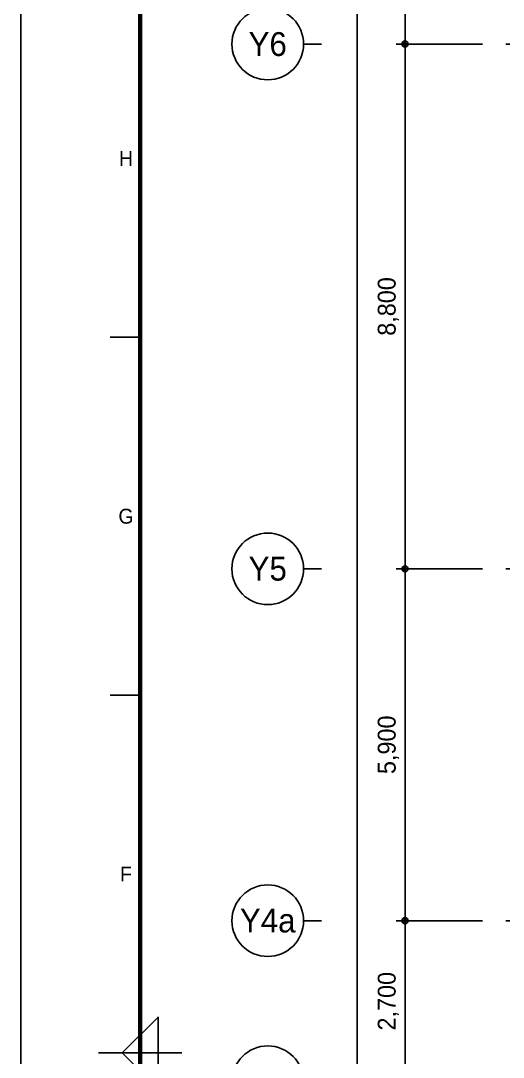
# Model space of a CAD drawing. Header units: millimetres. Extents: x 0 to 1390178, y 0 to 110113.
# Drawn here: x 0 to 8081, y 29627 to 47008 of the extents above; entities that cross this region are included whole.
import ezdxf
from ezdxf.enums import TextEntityAlignment as Align
from ezdxf.xclip import XClip

# ---------------------------------------------------------------- set-up
doc = ezdxf.new("R2010")
doc.units = ezdxf.units.MM
doc.header["$LTSCALE"] = 100
doc.header["$XCLIPFRAME"] = 0
doc.linetypes.add('X - 평면도$0$CEN', pattern=[62, 60, -1, 0, -1])
doc.layers.get('DEFPOINTS').update_dxf_attribs({"color": 145})
for name, color, linetype in [('AA-XXXX-DIMS', 7, 'Continuous'), ('DIM', 7, 'Continuous'), ('X - SHEET$0$AA-BORD-FORM', 7, 'Continuous'), ('X - SHEET$0$AA-BORD-TEXT', 3, 'Continuous'), ('X - 평면도$0$AA-XXXX-CNTL', 1, 'X - 평면도$0$CEN')]:
    doc.layers.add(name, color=color, linetype=linetype)
doc.styles.add('HAUD01', font='Dotum.ttf')
doc.styles.get("Standard").update_dxf_attribs({"font": 'Dotum.ttf'})
doc.styles.add('X - SHEET$0$HAUD01', font='Dotum.ttf')
doc.dimstyles.new('HAUD-100', dxfattribs={"dimscale": 100, "dimtxt": 3, "dimasz": 1, "dimexe": 0, "dimexo": 3, "dimgap": 1, "dimtad": 1, "dimdec": 0, "dimdsep": 46, "dimlunit": 6, "dimtxsty": 'HAUD01', "dimblk": 'DIMDOT', "dimcen": 2.5, "dimdle": 1.5, "dimclrd": 7, "dimclre": 7, "dimclrt": 3, "dimadec": 0, "dimazin": 0, "dimtfac": 1, "dimtdec": 0, "dimtix": 1, "dimtmove": 2, "dimatfit": 3, "dimfxl": 1, "dimtvp": 1, "dimtolj": 1, "dimtzin": 0, "dimarcsym": 0})

# ---------------------------------------------------------------- blocks, each defined once
blk = doc.blocks.new('X - SHEET$0$HAUDsheetV')
at = {"layer": 'X - SHEET$0$AA-BORD-FORM', "color": 2}
for p, q in [((21, 417), (16, 417)), ((21, 357), (16, 357)), ((28, 297), (14, 297))]:
    blk.add_line(p, q, dxfattribs=at)
at = {"layer": 'X - SHEET$0$AA-BORD-FORM', "color": 1}
blk.add_lwpolyline([(1, 0), (841, 0), (841, 594), (1, 594)], close=True, dxfattribs=at)
at = {"layer": 'X - SHEET$0$AA-BORD-FORM', "color": 2, "const_width": 0.682}
blk.add_lwpolyline([(21, 17), (21, 577), (821, 577), (821, 17)], close=True, dxfattribs=at)
at = {"layer": 'X - SHEET$0$AA-BORD-FORM', "color": 2}
blk.add_lwpolyline([(24, 291), (18, 297), (24, 303)], close=True, dxfattribs=at)
at = {"layer": 'X - SHEET$0$AA-BORD-TEXT', "color": 7, "style": 'X - SHEET$0$HAUD01'}
for s, p in [('H', (18.63, 447)), ('G', (18.63, 387)), ('F', (18.61, 327))]:
    blk.add_text(s, height=2.5, dxfattribs=at).set_placement(p, align=Align.MIDDLE_CENTER)
at = {"layer": 'X - SHEET$0$AA-BORD-TEXT', "color": 3, "style": 'X - SHEET$0$HAUD01'}
for tag, p in [('PJCode', (786, 567.94)), ('작성자', (786.11, 194.82)), ('검토자', (786.11, 181.82)), ('최종검토자', (786.11, 168.82)), ('승인자', (786.11, 155.82)), ('일자', (786.83, 144.02)), ('개정번호', (812, 65.92))]:
    blk.add_attdef(tag, text='', height=3, dxfattribs=at).set_placement(p, align=Align.MIDDLE_CENTER)
at = {"layer": 'X - SHEET$0$AA-BORD-TEXT', "color": 3, "lineweight": 30, "flags": 104}
blk.add_attdef('PJTitle', text='', height=4, dxfattribs=at).set_placement((787.25, 536.62), align=Align.MIDDLE_CENTER)
blk = doc.blocks.new('X - SHEET')
at = {"xscale": 100, "yscale": 100, "zscale": 100}
blk.add_blockref('X - SHEET$0$HAUDsheetV', (-100, 0), dxfattribs=at)
blk = doc.blocks.new('X - 평면도', base_point=(-475.4, -286.7))
at = {"layer": 'DEFPOINTS'}
blk.add_lwpolyline([(27286.2, 68689.6), (88213.6, 68689.6), (88213.6, 19243.1), (27286.2, 19243.1)], close=True, dxfattribs=at)
at = {"layer": 'X - 평면도$0$AA-XXXX-CNTL'}
for p, q in [((27286.2, 61373.1), (72572, 61373.1)), ((27286.2, 52573.1), (88213.6, 52573.1)), ((27286.2, 46673.1), (88213.6, 46673.1))]:
    blk.add_line(p, q, dxfattribs=at)
blk = doc.blocks.new('DIMDOT')
at = {"layer": 'AA-XXXX-DIMS'}
for p, q in [((-1.5, 0), (1.5, 0)), ((0, -1.5), (0, 1.5))]:
    blk.add_line(p, q, dxfattribs=at)
for radius in [0.5, 0.25]:
    blk.add_circle((0, 0), radius, dxfattribs=at)
blk = doc.blocks.new('*D703')
at = {"layer": 'DEFPOINTS', "color": 0, "transparency": 16777216}
for p in [(6436, 50067), (8036, 50067, 0), (8036, 46617, 0)]:
    blk.add_point(p, dxfattribs=at)
at = {"layer": 'DIM', "color": 7, "lineweight": -2, "transparency": 16777216}
for p, q in [((7736, 50067), (6436, 50067)), ((6436, 46717), (6436, 49967)), ((7736, 46617), (6436, 46617))]:
    blk.add_line(p, q, dxfattribs=at)
at = {"layer": 'DIM', "color": 7, "lineweight": -2, "transparency": 16777216, "xscale": 100, "yscale": 100, "zscale": 100}
for p, rotation in [((6436, 50067), 90), ((6436, 46617), 270)]:
    blk.add_blockref('DIMDOT', p, dxfattribs=dict(at, rotation=rotation))
at = {"layer": 'DIM', "color": 3, "transparency": 16777216, "insert": (6157, 48342), "char_height": 300, "attachment_point": 5, "rotation": 90, "style": 'HAUD01'}
blk.add_mtext('\\A1;3,450', dxfattribs=at)
blk = doc.blocks.new('*D704')
at = {"layer": 'DEFPOINTS', "color": 0, "transparency": 16777216}
for p in [(8036, 51917, 0), (5636, 4887), (8036, 4887, 0)]:
    blk.add_point(p, dxfattribs=at)
at = {"layer": 'DIM', "color": 7, "lineweight": -2, "transparency": 16777216}
for p, q in [((7736, 51917), (5636, 51917)), ((5636, 51817), (5636, 4987)), ((7736, 4887), (5636, 4887))]:
    blk.add_line(p, q, dxfattribs=at)
at = {"layer": 'DIM', "color": 7, "lineweight": -2, "transparency": 16777216, "xscale": 100, "yscale": 100, "zscale": 100}
for p, rotation in [((5636, 51917), 90), ((5636, 4887), 270)]:
    blk.add_blockref('DIMDOT', p, dxfattribs=dict(at, rotation=rotation))
at = {"layer": 'DIM', "color": 3, "transparency": 16777216, "insert": (5357, 28402), "char_height": 300, "attachment_point": 5, "rotation": 90, "style": 'HAUD01'}
blk.add_mtext('\\A1;47,030', dxfattribs=at)
blk = doc.blocks.new('*D706')
at = {"layer": 'DEFPOINTS', "color": 0, "transparency": 16777216}
for p in [(6436, 46617), (8036, 46617, 0), (8036, 37817, 0)]:
    blk.add_point(p, dxfattribs=at)
at = {"layer": 'DIM', "color": 7, "lineweight": -2, "transparency": 16777216}
for p, q in [((7736, 46617), (6436, 46617)), ((6436, 37917), (6436, 46517)), ((7736, 37817), (6436, 37817))]:
    blk.add_line(p, q, dxfattribs=at)
at = {"layer": 'DIM', "color": 7, "lineweight": -2, "transparency": 16777216, "xscale": 100, "yscale": 100, "zscale": 100}
for p, rotation in [((6436, 46617), 90), ((6436, 37817), 270)]:
    blk.add_blockref('DIMDOT', p, dxfattribs=dict(at, rotation=rotation))
at = {"layer": 'DIM', "color": 3, "transparency": 16777216, "insert": (6157, 42217), "char_height": 300, "attachment_point": 5, "rotation": 90, "style": 'HAUD01'}
blk.add_mtext('\\A1;8,800', dxfattribs=at)
blk = doc.blocks.new('*D710')
at = {"layer": 'DEFPOINTS', "color": 0, "transparency": 16777216}
for p in [(6436, 37817), (8036, 37817, 0), (8036, 31917, 0)]:
    blk.add_point(p, dxfattribs=at)
at = {"layer": 'DIM', "color": 7, "lineweight": -2, "transparency": 16777216}
for p, q in [((7736, 37817), (6436, 37817)), ((6436, 32017), (6436, 37717)), ((7736, 31917), (6436, 31917))]:
    blk.add_line(p, q, dxfattribs=at)
at = {"layer": 'DIM', "color": 7, "lineweight": -2, "transparency": 16777216, "xscale": 100, "yscale": 100, "zscale": 100}
for p, rotation in [((6436, 37817), 90), ((6436, 31917), 270)]:
    blk.add_blockref('DIMDOT', p, dxfattribs=dict(at, rotation=rotation))
at = {"layer": 'DIM', "color": 3, "transparency": 16777216, "insert": (6157, 34867), "char_height": 300, "attachment_point": 5, "rotation": 90, "style": 'HAUD01'}
blk.add_mtext('\\A1;5,900', dxfattribs=at)
blk = doc.blocks.new('*D712')
at = {"layer": 'DEFPOINTS', "color": 0, "transparency": 16777216}
for p in [(6436, 31917), (8036, 31917, 0), (8036, 29217, 0)]:
    blk.add_point(p, dxfattribs=at)
at = {"layer": 'DIM', "color": 7, "lineweight": -2, "transparency": 16777216}
for p, q in [((7736, 31917), (6436, 31917)), ((6436, 29317), (6436, 31817)), ((7736, 29217), (6436, 29217))]:
    blk.add_line(p, q, dxfattribs=at)
at = {"layer": 'DIM', "color": 7, "lineweight": -2, "transparency": 16777216, "xscale": 100, "yscale": 100, "zscale": 100}
for p, rotation in [((6436, 31917), 90), ((6436, 29217), 270)]:
    blk.add_blockref('DIMDOT', p, dxfattribs=dict(at, rotation=rotation))
at = {"layer": 'DIM', "color": 3, "transparency": 16777216, "insert": (6157, 30567), "char_height": 300, "attachment_point": 5, "rotation": 90, "style": 'HAUD01'}
blk.add_mtext('\\A1;2,700', dxfattribs=at)

msp = doc.modelspace()

# ---------------------------------------------------------------- linework, layer by layer
at = {"layer": 'DIM'}
for p, q in [((4736.3, 46617.2), (5036.3, 46617.2)), ((4736.3, 37817.2), (5036.3, 37817.2)), ((4736.3, 31917.2), (5036.3, 31917.2))]:
    msp.add_line(p, q, dxfattribs=at)
for centre in [(4136.3, 46617.2), (4136.3, 37817.2), (4136.3, 31917.2), (4136.3, 29217.2)]:
    msp.add_circle(centre, 600, dxfattribs=at)

# ---------------------------------------------------------------- block references
ref = msp.add_blockref('X - 평면도', (-26173.8, -15042.6))
XClip(ref).set_block_clipping_path([(33824.3412808923, 19243.1096737636), (88213.6007375629, 68689.6188814965)])

# ---------------------------------------------------------------- texts
at = {"layer": 'DIM', "style": 'HAUD01'}
for s, p in [('Y6', (4136.3, 46617.2)), ('Y5', (4136.3, 37817.2)), ('Y4a', (4136.3, 31917.2))]:
    msp.add_text(s, height=400, dxfattribs=at).set_placement(p, align=Align.MIDDLE)

# ---------------------------------------------------------------- dimensions: what is measured, and where the dimension line sits
at = {"layer": 'DIM'}
for base, p1, p2, angle, picture, middle in [((5636.3, 4887.2, 0), (8036.3, 51917.2), (8036.3, 4887.2), 90, '*D704', (5357.2, 28402.2, 0)), ((6436.3, 50067.2, 0), (8036.3, 46617.2), (8036.3, 50067.2), 270, '*D703', (6157.2, 48342.2, 0)), ((6436.3, 46617.2, 0), (8036.3, 37817.2), (8036.3, 46617.2), 270, '*D706', (6157.2, 42217.2, 0)), ((6436.3, 37817.2, 0), (8036.3, 31917.2), (8036.3, 37817.2), 270, '*D710', (6157.2, 34867.2, 0)), ((6436.3, 31917.2, 0), (8036.3, 29217.2), (8036.3, 31917.2), 270, '*D712', (6157.2, 30567.2, 0))]:
    dim = msp.add_linear_dim(base=base, p1=p1, p2=p2, angle=angle, dimstyle='HAUD-100', override={"dimscale": 100}, dxfattribs=at)
    dim.commit()
    dim.dimension.update_dxf_attribs({"geometry": picture, "text_midpoint": middle})

# ---------------------------------------------------------------- next in the draw order: block references
msp.add_blockref('X - SHEET', (0, 0))

doc.saveas('drawing.dxf')
